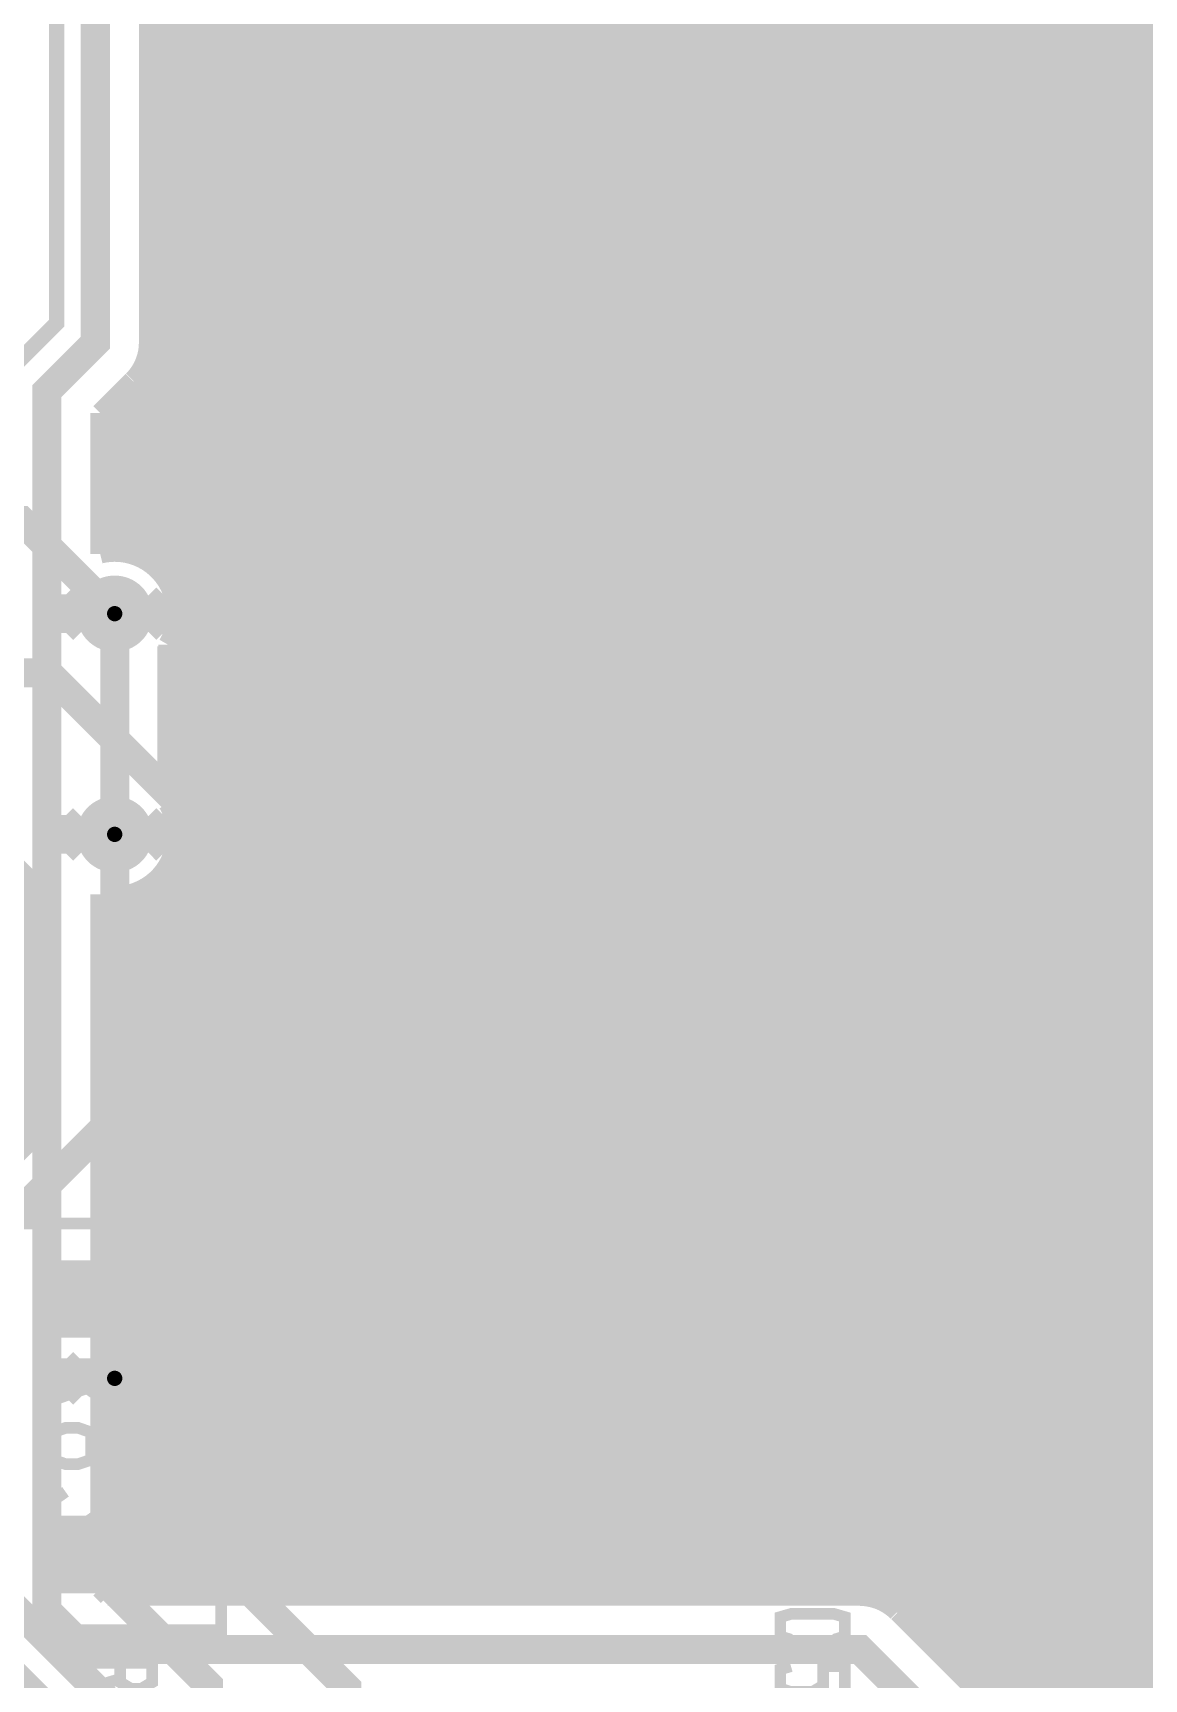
# Model space of a CAD drawing. Extents: x -10 to 131, y -93 to 209.
# Drawn here: x 6.29 to 20.87, y 56.38 to 77.98 of the extents above; entities that cross this region are included whole.
import ezdxf

# ---------------------------------------------------------------- set-up
doc = ezdxf.new("R2010")
doc.units = 0
doc.header["$MEASUREMENT"] = 0
doc.layers.get('0').update_dxf_attribs({"linetype": 'CONTINUOUS'})
for name, color, linetype in [('22-303-0_AST', 7, 'CONTINUOUS'), ('22-303-0_BOT', 2, 'CONTINUOUS'), ('22-303-0_DRD', 6, 'CONTINUOUS'), ('22-303-0_DRL', 1, 'CONTINUOUS'), ('22-303-0_GND', 3, 'CONTINUOUS'), ('22-303-0_IN1', 10, 'CONTINUOUS'), ('22-303-0_SMT', 9, 'CONTINUOUS'), ('22-303-0_SPT', 11, 'CONTINUOUS'), ('22-303-0_SST', 8, 'CONTINUOUS'), ('22-303-0_TOP', 15, 'CONTINUOUS'), ('THRUHOLE_TAP', 2, 'CONTINUOUS')]:
    doc.layers.add(name, color=color, linetype=linetype)

# ---------------------------------------------------------------- blocks, each defined once
blk = doc.blocks.new('ROUND_70')
at = {"const_width": 0.29972}
blk.add_lwpolyline([(-0.14986, 0, 1), (0.14986, 0, 1)], format="xyb", close=True, dxfattribs=at)
blk = doc.blocks.new('ROUND_116')
at = {"const_width": 0.10033}
blk.add_lwpolyline([(-0.050164, 0, 1), (0.050164, 0, 1)], format="xyb", close=True, dxfattribs=at)
blk = doc.blocks.new('ROUND_117')
at = {"const_width": 0.10033}
blk.add_lwpolyline([(-0.050164, 0, 1), (0.050164, 0, 1)], format="xyb", close=True, dxfattribs=at)
blk = doc.blocks.new('ROUND_98')
at = {"const_width": 0.50038}
blk.add_lwpolyline([(-0.25019, 0, 1), (0.25019, 0, 1)], format="xyb", close=True, dxfattribs=at)
blk = doc.blocks.new('ROUND_101')
at = {"const_width": 0.0635}
blk.add_lwpolyline([(-0.03175, 0, 1), (0.03175, 0, 1)], format="xyb", close=True, dxfattribs=at)
blk = doc.blocks.new('RECTANGLE_8')
blk.add_solid([(0.9017, 0.508), (0.9017, -0.508), (-0.9017, 0.508), (-0.9017, -0.508)])
blk = doc.blocks.new('ROUND_108')
at = {"const_width": 0.10033}
blk.add_lwpolyline([(-0.050164, 0, 1), (0.050164, 0, 1)], format="xyb", close=True, dxfattribs=at)

msp = doc.modelspace()

# ---------------------------------------------------------------- linework, layer by layer
at = {"layer": '22-303-0_AST', "const_width": 0.1524}
for points in [[(5.969, 62.357), (5.969, 57.023), (8.763, 57.023), (8.763, 62.357), (5.969, 62.357)], [(7.05866, 60.51296), (7.05866, 60.15736), (7.22884, 60.03798), (7.39648, 60.03798), (7.56666, 60.15736), (7.56666, 60.51296), (6.55066, 60.51296)], [(7.05866, 60.21578), (6.55066, 60.03798)], [(7.05866, 59.6138), (7.05866, 59.2582), (6.88848, 59.19978), (6.72084, 59.19978), (6.55066, 59.2582), (6.55066, 59.6138), (6.72084, 59.67476), (6.88848, 59.67476), (7.56666, 59.436)], [(6.72084, 58.83656), (6.55066, 58.71718), (6.55066, 58.48096), (6.72084, 58.36158), (6.88848, 58.36158), (7.22884, 58.5978), (7.56666, 58.36158), (7.56666, 58.83656)]]:
    msp.add_lwpolyline(points, dxfattribs=at)
at = {"layer": '22-303-0_BOT'}
for points, const_width in [([(8.509, 131.9784), (8.509, 57.4675)], 0.254), ([(8.7376, 131.9784), (8.7376, 57.4675)], 0.254), ([(8.9662, 131.9784), (8.9662, 57.4675)], 0.254), ([(9.1948, 131.9784), (9.1948, 57.4675)], 0.254), ([(9.4234, 131.9784), (9.4234, 57.4675)], 0.254), ([(13.5001, 131.9784), (13.5001, 122.97664), (9.4996, 122.97664), (9.4996, 58.10758)], 0.254), ([(8.2804, 129.4003), (8.2804, 57.4675)], 0.254), ([(8.0518, 126.91872), (8.0518, 70.78472)], 0.254), ([(7.8232, 126.70028), (7.8232, 71.02348)], 0.254), ([(0.889, 107.315), (7.112, 101.092), (7.112, 73.914), (6.477, 73.279), (6.477, 57.277), (6.985, 56.769), (17.145, 56.769), (20.574, 53.34), (20.574, 50.038)], 0.381), ([(7.8105, 101.092), (7.8105, 73.914)], 0.254), ([(14.986, -24.003), (13.843, -25.146), (4.826, -25.146), (3.81, -24.13), (3.81, 2.032), (-0.381, 6.223), (-0.381, 24.765), (-1.143, 25.527), (-1.143, 34.798), (1.524, 37.465), (1.524, 54.356), (5.969, 58.801), (5.969, 73.533), (6.604, 74.168), (6.604, 100.711)], 0.2032), ([(9.4996, 78.0034), (7.8105, 78.0034)], 0.254), ([(9.4996, 77.7748), (7.8105, 77.7748)], 0.254), ([(9.4996, 77.5462), (7.8105, 77.5462)], 0.254), ([(9.4996, 77.3176), (7.8105, 77.3176)], 0.254), ([(9.4996, 77.089), (7.8105, 77.089)], 0.254), ([(9.4996, 76.8604), (7.8105, 76.8604)], 0.254), ([(9.4996, 76.6318), (7.8105, 76.6318)], 0.254), ([(9.4996, 76.4032), (7.8105, 76.4032)], 0.254), ([(9.4996, 76.1746), (7.8105, 76.1746)], 0.254), ([(9.4996, 75.946), (7.8105, 75.946)], 0.254), ([(9.4996, 75.7174), (7.8105, 75.7174)], 0.254), ([(9.4996, 75.4888), (7.8105, 75.4888)], 0.254), ([(9.4996, 75.2602), (7.8105, 75.2602)], 0.254), ([(9.4996, 75.0316), (7.8105, 75.0316)], 0.254), ([(9.4996, 74.803), (7.8105, 74.803)], 0.254), ([(9.4996, 74.5744), (7.8105, 74.5744)], 0.254), ([(9.4996, 74.3458), (7.8105, 74.3458)], 0.254), ([(9.4996, 74.1172), (7.8105, 74.1172)], 0.254), ([(9.4996, 73.8886), (7.8105, 73.8886)], 0.254), ([(9.4996, 73.66), (7.76224, 73.66)], 0.254), ([(7.59968, 73.41362), (7.1755, 72.98944)], 0.254), ([(7.5946, 73.40854), (7.5946, 71.1327)], 0.254), ([(9.4996, 73.4314), (7.61746, 73.4314)], 0.254), ([(7.366, 73.17994), (7.366, 71.16572)], 0.254), ([(9.4996, 73.2028), (7.38886, 73.2028)], 0.254), ([(7.1755, 72.98944), (7.1755, 71.14286)], 0.254), ([(9.4996, 72.9742), (7.1755, 72.9742)], 0.254), ([(9.4996, 72.7456), (7.1755, 72.7456)], 0.254), ([(9.4996, 72.517), (7.1755, 72.517)], 0.254), ([(9.4996, 72.2884), (7.1755, 72.2884)], 0.254), ([(9.4996, 72.0598), (7.1755, 72.0598)], 0.254), ([(9.4996, 71.8312), (7.1755, 71.8312)], 0.254), ([(9.4996, 71.6026), (7.1755, 71.6026)], 0.254), ([(9.4996, 71.374), (7.1755, 71.374)], 0.254), ([(9.4996, 71.1454), (7.54634, 71.1454)], 0.254), ([(9.4996, 70.9168), (7.94766, 70.9168)], 0.254), ([(9.4996, 70.6882), (8.1026, 70.6882)], 0.254), ([(7.366, 70.358), (7.366, 67.4624)], 0.381), ([(9.4996, 70.4596), (8.1661, 70.4596)], 0.254), ([(9.4996, 70.231), (8.16356, 70.231)], 0.254), ([(8.0518, 69.93128), (8.0518, 67.88912)], 0.254), ([(8.0645, 69.9516), (8.0645, 67.8688)], 0.254), ([(9.4996, 70.0024), (8.0899, 70.0024)], 0.254), ([(9.4996, 69.7738), (8.0645, 69.7738)], 0.254), ([(9.4996, 69.5452), (8.0645, 69.5452)], 0.254), ([(9.4996, 69.3166), (8.0645, 69.3166)], 0.254), ([(9.4996, 69.088), (8.0645, 69.088)], 0.254), ([(9.4996, 68.8594), (8.0645, 68.8594)], 0.254), ([(9.4996, 68.6308), (8.0645, 68.6308)], 0.254), ([(9.4996, 68.4022), (8.0645, 68.4022)], 0.254), ([(9.4996, 68.1736), (8.0645, 68.1736)], 0.254), ([(9.4996, 67.945), (8.0645, 67.945)], 0.254), ([(9.4996, 67.7164), (8.13308, 67.7164)], 0.254), ([(9.4996, 67.4878), (8.17372, 67.4878)], 0.254), ([(9.4996, 67.2592), (8.14832, 67.2592)], 0.254), ([(9.4996, 67.0306), (8.04926, 67.0306)], 0.254), ([(8.0518, 67.03568), (8.0518, 57.4675)], 0.254), ([(7.1755, 66.67754), (7.1755, 57.56656)], 0.254), ([(7.366, 66.65468), (7.366, 57.4675)], 0.254), ([(7.5946, 66.6877), (7.5946, 57.4675)], 0.254), ([(7.8232, 66.79692), (7.8232, 57.4675)], 0.254), ([(9.4996, 66.802), (7.83082, 66.802)], 0.254), ([(9.4996, 66.5734), (7.1755, 66.5734)], 0.254), ([(9.4996, 66.3448), (7.1755, 66.3448)], 0.254), ([(9.4996, 66.1162), (7.1755, 66.1162)], 0.254), ([(9.4996, 65.8876), (7.1755, 65.8876)], 0.254), ([(9.4996, 65.659), (7.1755, 65.659)], 0.254), ([(9.4996, 65.4304), (7.1755, 65.4304)], 0.254), ([(9.4996, 65.2018), (7.1755, 65.2018)], 0.254), ([(9.4996, 64.9732), (7.1755, 64.9732)], 0.254), ([(9.4996, 64.7446), (7.1755, 64.7446)], 0.254), ([(9.4996, 64.516), (7.1755, 64.516)], 0.254), ([(9.4996, 64.2874), (7.1755, 64.2874)], 0.254), ([(9.4996, 64.0588), (7.1755, 64.0588)], 0.254), ([(9.4996, 63.8302), (7.1755, 63.8302)], 0.254), ([(9.4996, 63.6016), (7.1755, 63.6016)], 0.254), ([(9.4996, 63.373), (7.1755, 63.373)], 0.254), ([(9.4996, 63.1444), (7.1755, 63.1444)], 0.254), ([(9.4996, 62.9158), (7.1755, 62.9158)], 0.254), ([(9.4996, 62.6872), (7.1755, 62.6872)], 0.254), ([(9.4996, 62.4586), (7.1755, 62.4586)], 0.254), ([(9.4996, 62.23), (7.1755, 62.23)], 0.254), ([(9.4996, 62.0014), (7.1755, 62.0014)], 0.254), ([(9.4996, 61.7728), (7.1755, 61.7728)], 0.254), ([(9.4996, 61.5442), (7.1755, 61.5442)], 0.254), ([(9.4996, 61.3156), (7.1755, 61.3156)], 0.254), ([(9.4996, 61.087), (7.1755, 61.087)], 0.254), ([(9.4996, 60.8584), (7.1755, 60.8584)], 0.254), ([(9.4996, 60.6298), (7.1755, 60.6298)], 0.254), ([(9.4996, 60.4012), (7.1755, 60.4012)], 0.254), ([(9.4996, 60.1726), (7.1755, 60.1726)], 0.254), ([(9.4996, 59.944), (7.1755, 59.944)], 0.254), ([(9.4996, 59.7154), (7.1755, 59.7154)], 0.254), ([(9.4996, 59.4868), (7.1755, 59.4868)], 0.254), ([(9.4996, 59.2582), (7.1755, 59.2582)], 0.254), ([(9.4996, 59.0296), (7.1755, 59.0296)], 0.254), ([(9.4996, 58.801), (7.1755, 58.801)], 0.254), ([(9.4996, 58.5724), (7.1755, 58.5724)], 0.254), ([(9.4996, 58.3438), (7.1755, 58.3438)], 0.254), ([(9.4996, 58.1152), (7.1755, 58.1152)], 0.254), ([(76.454, 58.10758), (9.4996, 58.10758)], 0.254), ([(9.652, 58.10758), (9.652, 57.4675)], 0.254), ([(9.8806, 58.10758), (9.8806, 57.4675)], 0.254), ([(10.1092, 58.10758), (10.1092, 57.4675)], 0.254), ([(10.3378, 58.10758), (10.3378, 57.4675)], 0.254), ([(10.5664, 58.10758), (10.5664, 57.4675)], 0.254), ([(10.795, 58.10758), (10.795, 57.4675)], 0.254), ([(11.0236, 58.10758), (11.0236, 57.4675)], 0.254), ([(11.2522, 58.10758), (11.2522, 57.4675)], 0.254), ([(11.4808, 58.10758), (11.4808, 57.4675)], 0.254), ([(11.7094, 58.10758), (11.7094, 57.4675)], 0.254), ([(11.938, 58.10758), (11.938, 57.4675)], 0.254), ([(12.1666, 58.10758), (12.1666, 57.4675)], 0.254), ([(12.3952, 58.10758), (12.3952, 57.4675)], 0.254), ([(12.6238, 58.10758), (12.6238, 57.4675)], 0.254), ([(12.8524, 58.10758), (12.8524, 57.4675)], 0.254), ([(13.081, 58.10758), (13.081, 57.4675)], 0.254), ([(13.3096, 58.10758), (13.3096, 57.4675)], 0.254), ([(13.5382, 58.10758), (13.5382, 57.4675)], 0.254), ([(13.7668, 58.10758), (13.7668, 57.4675)], 0.254), ([(13.9954, 58.10758), (13.9954, 57.4675)], 0.254), ([(14.224, 58.10758), (14.224, 57.4675)], 0.254), ([(14.4526, 58.10758), (14.4526, 57.4675)], 0.254), ([(14.6812, 58.10758), (14.6812, 57.4675)], 0.254), ([(14.9098, 58.10758), (14.9098, 57.4675)], 0.254), ([(15.1384, 58.10758), (15.1384, 57.4675)], 0.254), ([(15.367, 58.10758), (15.367, 57.4675)], 0.254), ([(15.5956, 58.10758), (15.5956, 57.4675)], 0.254), ([(15.8242, 58.10758), (15.8242, 57.4675)], 0.254), ([(16.0528, 58.10758), (16.0528, 57.4675)], 0.254), ([(16.2814, 58.10758), (16.2814, 57.4675)], 0.254), ([(16.51, 58.10758), (16.51, 57.4675)], 0.254), ([(16.7386, 58.10758), (16.7386, 57.4675)], 0.254), ([(16.9672, 58.10758), (16.9672, 57.4675)], 0.254), ([(17.1958, 58.10758), (17.1958, 57.46496)], 0.254), ([(17.4244, 58.10758), (17.4244, 57.40908)], 0.254), ([(17.653, 58.10758), (17.653, 57.24906)], 0.254), ([(17.8816, 58.10758), (17.8816, 57.02046)], 0.254), ([(18.1102, 58.10758), (18.1102, 56.79186)], 0.254), ([(18.3388, 58.10758), (18.3388, 56.56326)], 0.254), ([(18.5674, 58.10758), (18.5674, 56.33466)], 0.254), ([(18.796, 58.10758), (18.796, 56.10606)], 0.254), ([(19.0246, 58.10758), (19.0246, 55.87746)], 0.254), ([(19.2532, 58.10758), (19.2532, 55.64886)], 0.254), ([(19.4818, 58.10758), (19.4818, 55.42026)], 0.254), ([(19.7104, 58.10758), (19.7104, 55.19166)], 0.254), ([(19.939, 58.10758), (19.939, 54.96306)], 0.254), ([(20.1676, 58.10758), (20.1676, 54.73446)], 0.254), ([(20.3962, 58.10758), (20.3962, 54.50586)], 0.254), ([(20.6248, 58.10758), (20.6248, 54.27726)], 0.254), ([(20.8534, 58.10758), (20.8534, 54.04866)], 0.254), ([(76.454, 57.8866), (7.1755, 57.8866)], 0.254), ([(76.454, 57.658), (7.1755, 57.658)], 0.254), ([(7.1755, 57.56656), (7.27456, 57.4675)], 0.254), ([(17.145, 57.4675), (7.27456, 57.4675)], 0.254), ([(76.454, 57.4294), (17.37106, 57.4294)], 0.254), ([(17.64538, 57.25668), (21.06168, 53.84038)], 0.254), ([(76.454, 57.2008), (17.70126, 57.2008)], 0.254), ([(76.454, 56.9722), (17.92986, 56.9722)], 0.254), ([(76.454, 56.7436), (18.15846, 56.7436)], 0.254), ([(76.454, 56.515), (18.38706, 56.515)], 0.254), ([(76.454, 56.2864), (18.61566, 56.2864)], 0.254)]:
    msp.add_lwpolyline(points, dxfattribs=dict(at, const_width=const_width))
at = {"layer": '22-303-0_BOT', "const_width": 0.254}
for points in [[(7.60476, 73.4187, 0.1995806), (7.81067, 73.914)], [(7.366, 71.16572, 0.0595993), (7.17548, 71.14293)], [(8.17372, 70.358, 0.4142136), (7.366, 71.16572)], [(8.0645, 69.9516, 0.1325032), (8.17412, 70.358)], [(8.17372, 67.4624, 0.1325028), (8.06415, 67.8686)], [(7.366, 66.65468, 0.4142136), (8.17372, 67.4624)], [(7.1755, 66.67754, 0.0595989), (7.366, 66.65475)], [(17.63776, 57.26176, 0.1989124), (17.145, 57.46587)]]:
    msp.add_lwpolyline(points, format="xyb", dxfattribs=at)
at = {"layer": '22-303-0_DRD', "const_width": 0.254}
for points in [[(6.731, 70.104), (7.366, 70.739)], [(7.366, 70.739), (8.001, 70.104)], [(6.731, 70.612), (6.731, 70.104)], [(7.366, 69.977), (6.731, 70.612)], [(8.001, 70.612), (7.366, 69.977)], [(8.001, 70.104), (8.001, 70.612)], [(6.731, 67.2084), (7.366, 67.8434)], [(6.731, 67.7164), (6.731, 67.2084)], [(7.366, 67.0814), (6.731, 67.7164)], [(7.366, 67.8434), (8.001, 67.2084)], [(8.001, 67.7164), (7.366, 67.0814)], [(8.001, 67.2084), (8.001, 67.7164)], [(6.731, 60.071), (7.366, 60.706)], [(6.731, 60.071), (7.366, 60.706)], [(6.731, 60.579), (6.731, 60.071)], [(7.366, 59.944), (6.731, 60.579)], [(6.731, 60.579), (6.731, 60.071)], [(7.366, 59.944), (6.731, 60.579)], [(7.366, 60.706), (8.001, 60.071)], [(7.366, 60.706), (8.001, 60.071)], [(8.001, 60.579), (7.366, 59.944)], [(8.001, 60.579), (7.366, 59.944)], [(8.001, 60.071), (8.001, 60.579)], [(8.001, 60.071), (8.001, 60.579)]]:
    msp.add_lwpolyline(points, dxfattribs=at)
at = {"layer": '22-303-0_DRL', "const_width": 0.254}
msp.add_lwpolyline([(93.45422, 17.63014), (76.454, 17.63014), (76.454, 58.10758), (9.4996, 58.10758), (9.4996, 122.97664), (13.5001, 122.97664), (13.5001, 131.9784), (5.25018, 131.9784), (5.25018, 155.55976), (9.4996, 155.55976), (9.4996, 189.7761), (111.50092, 189.7761), (111.50092, 159.77616), (106.36504, 159.77616), (106.36504, 90.10904), (82.63636, 90.10904), (82.63636, 115.10772), (72.03948, 115.10772), (72.03948, 80.10906), (111.50092, 80.10906), (111.50092, 58.10758), (93.45422, 58.10758), (93.45422, 17.63014)], dxfattribs=at)
at = {"layer": '22-303-0_GND', "const_width": 1.27}
for points in [[(111.50092, 78.59014), (9.4996, 78.59014)], [(111.50092, 77.95514), (9.4996, 77.95514)], [(111.50092, 77.32014), (9.4996, 77.32014)], [(111.50092, 76.68514), (9.4996, 76.68514)], [(111.50092, 76.05014), (9.4996, 76.05014)], [(111.50092, 75.41514), (9.4996, 75.41514)], [(111.50092, 74.78014), (9.4996, 74.78014)], [(111.50092, 74.14514), (9.4996, 74.14514)], [(111.50092, 73.51014), (9.4996, 73.51014)], [(111.50092, 72.87514), (9.4996, 72.87514)], [(111.50092, 72.24014), (9.4996, 72.24014)], [(111.50092, 71.60514), (9.4996, 71.60514)], [(111.50092, 70.97014), (9.4996, 70.97014)], [(111.50092, 70.33514), (9.4996, 70.33514)], [(111.50092, 69.70014), (9.4996, 69.70014)], [(111.50092, 69.06514), (9.4996, 69.06514)], [(111.50092, 68.43014), (9.4996, 68.43014)], [(111.50092, 67.79514), (9.4996, 67.79514)], [(111.50092, 67.16014), (9.4996, 67.16014)], [(111.50092, 66.52514), (9.4996, 66.52514)], [(111.50092, 65.89014), (9.4996, 65.89014)], [(111.50092, 65.25514), (9.4996, 65.25514)], [(111.50092, 64.62014), (9.4996, 64.62014)], [(111.50092, 63.98514), (9.4996, 63.98514)], [(111.50092, 63.35014), (9.4996, 63.35014)], [(111.50092, 62.71514), (9.4996, 62.71514)], [(111.50092, 62.08014), (9.4996, 62.08014)], [(111.50092, 61.44514), (9.4996, 61.44514)], [(111.50092, 60.81014), (9.4996, 60.81014)], [(111.50092, 60.17514), (9.4996, 60.17514)], [(111.50092, 59.54014), (9.4996, 59.54014)], [(111.50092, 58.90514), (9.4996, 58.90514)], [(111.50092, 58.27014), (9.4996, 58.27014)]]:
    msp.add_lwpolyline(points, dxfattribs=at)
at = {"layer": '22-303-0_SST', "const_width": 0.1524}
for points in [[(5.969, 62.357), (8.763, 62.357), (8.763, 57.023), (5.969, 57.023), (5.969, 62.357)], [(16.24076, 56.896), (16.10106, 56.93918), (16.10106, 57.19318), (16.24076, 57.23382), (16.80718, 57.23382), (16.94688, 57.19318), (16.94688, 56.93918), (16.80718, 56.896)], [(19.91614, 57.06618), (19.91614, 56.81218), (20.19808, 56.72582), (20.48002, 56.72582), (20.76196, 56.81218), (20.76196, 57.06618)], [(19.91614, 57.023), (20.76196, 57.023)], [(7.43712, 56.5912), (7.43712, 56.3372), (7.57682, 56.25338), (7.71906, 56.25338), (7.85876, 56.3372), (7.85876, 56.5912), (7.01294, 56.5912)], [(16.24076, 56.54802), (16.10106, 56.50738), (16.10106, 56.25338), (16.24076, 56.2102), (16.5227, 56.2102), (16.66494, 56.29402), (16.66494, 56.54802), (16.94688, 56.54802), (16.94688, 56.2102)], [(7.43712, 56.38038), (7.01294, 56.25338)]]:
    msp.add_lwpolyline(points, dxfattribs=at)
at = {"layer": '22-303-0_TOP'}
for points, const_width in [([(-0.48006, 71.57974), (6.14426, 71.57974), (7.366, 70.358)], 0.381), ([(9.89584, 53.21554), (9.89584, 54.61), (10.414, 55.12816), (10.414, 56.261), (8.89, 57.785), (8.89, 67.183), (6.49224, 69.58076), (3.02006, 69.58076)], 0.381), ([(7.29488, 53.21554), (7.29488, 55.18912), (5.334, 57.15), (5.334, 62.611), (6.20776, 63.48476), (6.20776, 66.81724), (5.44576, 67.57924), (-0.48006, 67.57924)], 0.381), ([(7.366, 67.4624), (7.366, 63.754), (5.969, 62.357), (5.969, 57.404), (7.94512, 55.42788), (7.94512, 53.21554)], 0.381), ([(7.366, 60.325), (7.366, 61.3664)], 0.2032), ([(7.366, 61.3664), (7.366, 60.325)], 0.2032), ([(8.59536, 53.21554), (8.59536, 56.30164), (7.366, 57.531), (7.366, 58.0136)], 0.381), ([(-6.731, 51.689), (-5.588, 50.546), (2.54, 50.546), (3.429, 51.435), (4.572, 51.435), (5.207, 52.07), (13.081, 52.07), (14.351, 50.8), (18.288, 50.8), (18.669, 51.181), (18.669, 54.229), (20.955, 56.515), (32.512, 56.515), (44.196, 44.831), (51.054, 44.831)], 0.2032)]:
    msp.add_lwpolyline(points, dxfattribs=dict(at, const_width=const_width))

# ---------------------------------------------------------------- block references
at = {"layer": '22-303-0_BOT'}
for p in [(7.366, 70.358), (7.366, 67.4624), (7.366, 60.325)]:
    msp.add_blockref('ROUND_70', p, dxfattribs=at)
at = {"layer": '22-303-0_DRL'}
for name, p in [('ROUND_116', (7.366, 70.358)), ('ROUND_116', (7.366, 67.4624)), ('ROUND_117', (7.366, 60.325))]:
    msp.add_blockref(name, p, dxfattribs=at)
at = {"layer": '22-303-0_GND'}
for name, p in [('ROUND_98', (7.366, 70.358)), ('ROUND_98', (7.366, 67.4624)), ('ROUND_101', (7.366, 60.325))]:
    msp.add_blockref(name, p, dxfattribs=at)
at = {"layer": '22-303-0_IN1'}
for p in [(7.366, 70.358), (7.366, 67.4624), (7.366, 60.325)]:
    msp.add_blockref('ROUND_70', p, dxfattribs=at)
at = {"layer": '22-303-0_SMT'}
for p in [(7.366, 61.3664), (7.366, 58.0136)]:
    msp.add_blockref('RECTANGLE_8', p, dxfattribs=at)
at = {"layer": '22-303-0_SPT'}
for p in [(7.366, 61.3664), (7.366, 58.0136)]:
    msp.add_blockref('RECTANGLE_8', p, dxfattribs=at)
at = {"layer": '22-303-0_TOP'}
for name, p in [('ROUND_70', (7.366, 70.358)), ('ROUND_70', (7.366, 67.4624)), ('RECTANGLE_8', (7.366, 61.3664)), ('ROUND_70', (7.366, 60.325)), ('RECTANGLE_8', (7.366, 58.0136))]:
    msp.add_blockref(name, p, dxfattribs=at)
at = {"layer": 'THRUHOLE_TAP'}
for p in [(7.366, 70.358), (7.366, 67.4624), (7.366, 60.325)]:
    msp.add_blockref('ROUND_108', p, dxfattribs=at)

doc.saveas('drawing.dxf')
